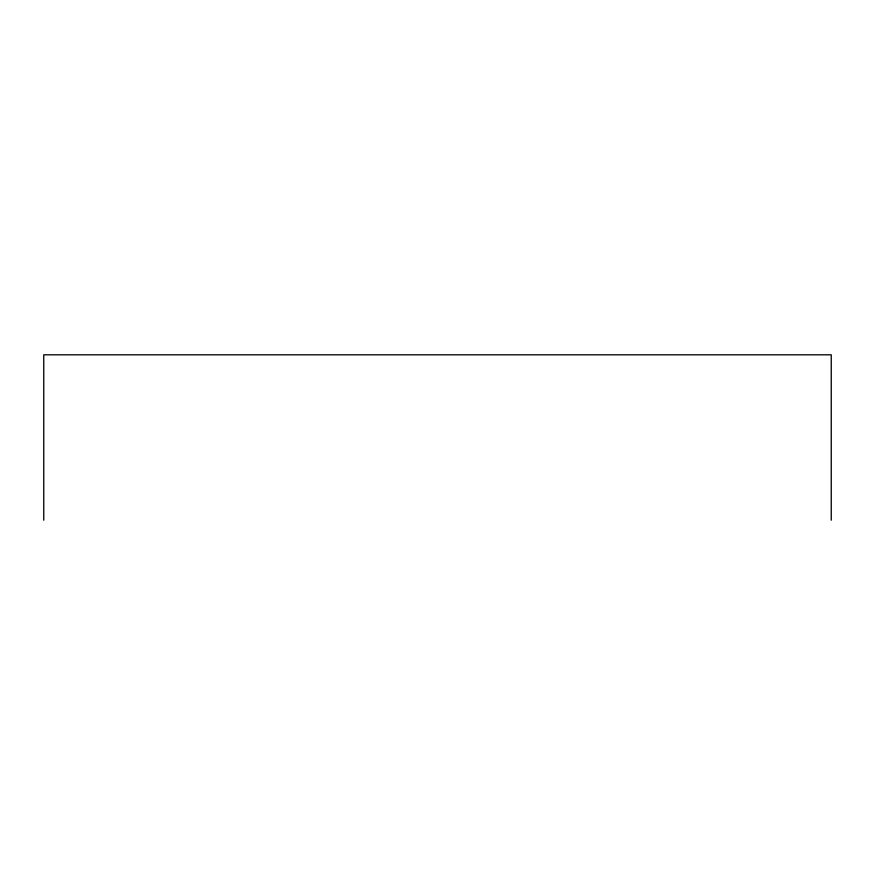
<?xml version="1.0" encoding="UTF-8"?>
<svg xmlns="http://www.w3.org/2000/svg" width="875" height="875" viewBox="0 0 875 875"><rect width="100%" height="100%" fill="white"/><g stroke="black" fill="none" stroke-linecap="round" stroke-linejoin="round"><path stroke-width="1.31" d="M831.25 520.198L831.25 354.802L43.75 354.802L43.75 520.198"/></g></svg>
